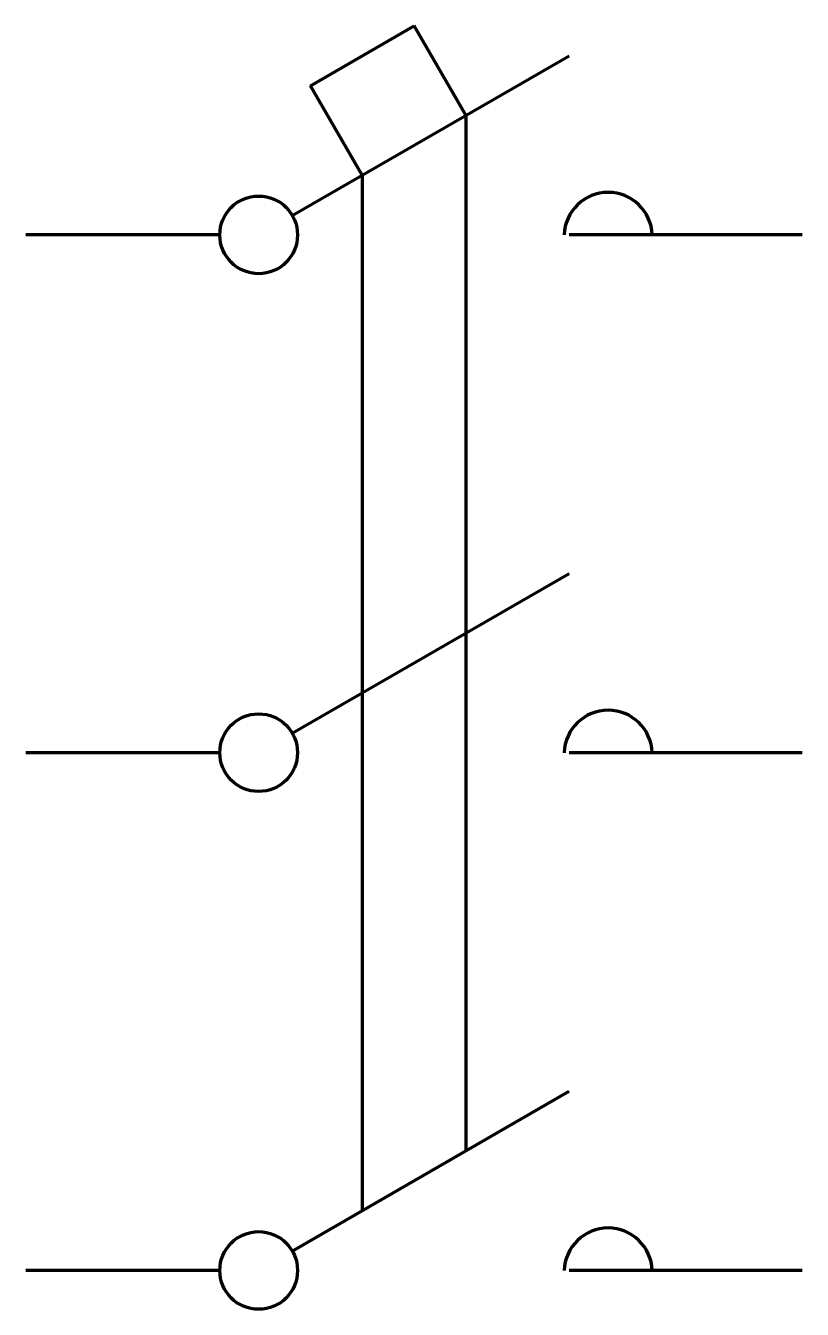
# Model space of a CAD drawing. Header units: millimetres. Extents: x 0 to 15, y -20.8 to 4.
import ezdxf

# ---------------------------------------------------------------- set-up
doc = ezdxf.new("R2010")
doc.units = ezdxf.units.MM
doc.layers.get('0').update_dxf_attribs({"linetype": 'CONTINUOUS', "lineweight": 0})

msp = doc.modelspace()

# ---------------------------------------------------------------- linework, layer by layer
at = {"color": 7, "linetype": 'CONTINUOUS', "lineweight": 70}
for p, q in [((5.5, 2.88), (7.5, 4.04)), ((8.5, 2.31), (7.5, 4.04)), ((5.15, 0.375), (10.5, 3.46)), ((6.5, 1.15), (5.5, 2.88)), ((8.5, 2.31), (8.5, -17.693)), ((6.5, 1.15), (6.5, -18.847)), ((3.75, 0), (0, 0)), ((15, 0), (10.5, 0)), ((5.15, -9.625), (10.5, -6.54)), ((3.75, -10), (0, -10)), ((15, -10), (10.5, -10)), ((5.15, -19.625), (10.5, -16.54)), ((3.75, -20), (0, -20)), ((15, -20), (10.5, -20))]:
    msp.add_line(p, q, dxfattribs=at)
for centre in [(4.5, 0), (4.5, -10), (4.5, -20)]:
    msp.add_circle(centre, 0.75, dxfattribs=at)
at = {"lineweight": 70}
for centre in [(11.25, -0.029), (11.25, -10.029), (11.25, -20.029)]:
    msp.add_arc(centre, 0.85, 1.9415, 178.059, dxfattribs=at)

doc.saveas('drawing.dxf')
